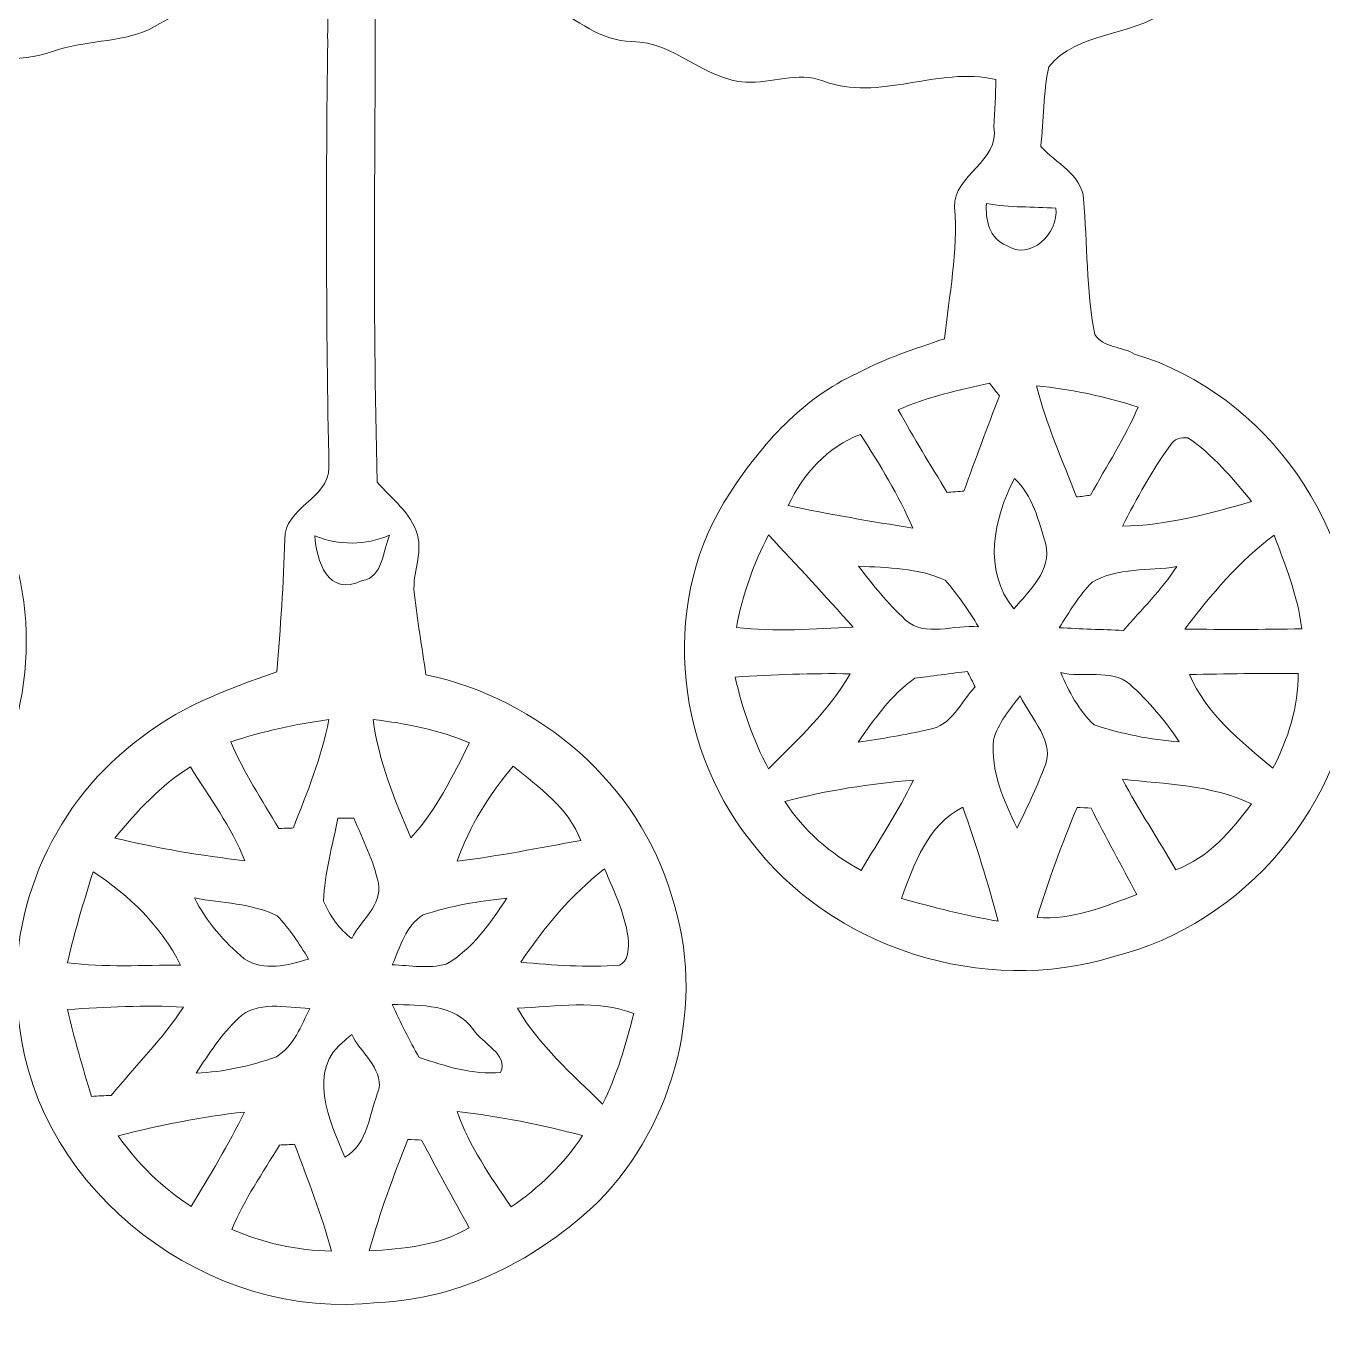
# Model space of a CAD drawing. Header units: centimetres. Extents: x -14.6 to 14.6, y -16.2 to 16.1.
# Drawn here: x 0.31 to 8.85, y -16.24 to -7.59 of the extents above; entities that cross this region are included whole.
import ezdxf

# ---------------------------------------------------------------- set-up
doc = ezdxf.new("R2010")
doc.units = ezdxf.units.CM
doc.header["$MEASUREMENT"] = 0
doc.layers.add('Layer 1', color=7, linetype='Continuous')

msp = doc.modelspace()

# ---------------------------------------------------------------- linework, layer by layer
at = {"layer": 'Layer 1', "color": 8, "lineweight": 9}
for points, knots in [([(-4.32405, -5.41341), (-4.08947, -5.35732), (-3.88345, -5.53406), (-3.6492, -5.49666), (-3.6492, -5.49666), (-3.44494, -5.47021), (-3.23081, -5.48467), (-3.05018, -5.59227), (-3.05018, -5.59227), (-2.81806, -5.72879), (-2.53372, -5.72667), (-2.30475, -5.87131), (-2.30475, -5.87131), (-2.0617, -6.02054), (-1.79782, -6.13166), (-1.54488, -6.26219), (-1.54488, -6.26219), (-1.37661, -6.30488), (-1.19315, -6.28124), (-1.03123, -6.35779), (-1.03123, -6.35779), (-0.7797, -6.45128), (-0.48337, -6.44105), (-0.23959, -6.32675), (-0.23959, -6.32675), (0.0705, -6.18564), (0.42927, -6.20363), (0.7376, -6.05934), (0.7376, -6.05934), (0.95491, -5.91647), (1.18281, -5.7743), (1.44704, -5.74184), (1.44704, -5.74184), (1.64106, -5.70374), (1.791, -5.54394), (1.99031, -5.52453), (1.99031, -5.52453), (2.30357, -5.51324), (2.61826, -5.55593), (2.93117, -5.51501), (2.93117, -5.51501), (3.10615, -5.50301), (3.25573, -5.61872), (3.4173, -5.66776), (3.4173, -5.66776), (3.57993, -5.70657), (3.7535, -5.70198), (3.91366, -5.75525), (3.91366, -5.75525), (4.08299, -5.82792), (4.20611, -5.97679), (4.3698, -6.05864), (4.3698, -6.05864), (4.5984, -6.12179), (4.80971, -6.23079), (5.03266, -6.30982), (5.03266, -6.30982), (5.28738, -6.36062), (5.5382, -6.46292), (5.80243, -6.42376), (5.80243, -6.42376), (6.48682, -6.4795), (7.12358, -6.15001), (7.66545, -5.76301), (7.66545, -5.76301), (7.8817, -5.58697), (8.18439, -5.68646), (8.42463, -5.56898), (8.42463, -5.56898), (8.61231, -5.4822), (8.82609, -5.38695), (9.03282, -5.46527), (9.03282, -5.46527), (9.23496, -5.54323), (9.45333, -5.5651), (9.66888, -5.54923), (9.66888, -5.54923), (9.82163, -5.53441), (9.95286, -5.62578), (10.08656, -5.68505), (10.08656, -5.68505), (10.27988, -5.78665), (10.51237, -5.77465), (10.70604, -5.87731), (10.70604, -5.87731), (11.04259, -6.08051), (11.38796, -6.32675), (11.79366, -6.34897), (11.79366, -6.34897), (12.04201, -6.40083), (12.29143, -6.46821), (12.54825, -6.43682), (12.54825, -6.43682), (12.78038, -6.44987), (12.96276, -6.2703), (13.19489, -6.27948), (13.19489, -6.27948), (13.72758, -6.23432), (14.15656, -6.84357), (13.97206, -7.33852), (13.97206, -7.33852), (13.86693, -7.64755), (13.57483, -7.92025), (13.2284, -7.87685), (13.2284, -7.87685), (12.9035, -7.82782), (12.64138, -8.11604), (12.31436, -8.0282), (12.31436, -8.0282), (11.99474, -7.97246), (11.6723, -7.93647), (11.3481, -7.92554), (11.3481, -7.92554), (11.35656, -8.83041), (11.37703, -9.73635), (11.3421, -10.64087), (11.3421, -10.64087), (11.47016, -10.78445), (11.67442, -10.92027), (11.62538, -11.14746), (11.62538, -11.14746), (11.64337, -11.40075), (11.61268, -11.68297), (11.72098, -11.91369), (11.72098, -11.91369), (12.23357, -12.09184), (12.75886, -12.35925), (13.04955, -12.8415), (13.04955, -12.8415), (13.47253, -13.4264), (13.52086, -14.2459), (13.19313, -14.88584), (13.19313, -14.88584), (12.76062, -15.75297), (11.71569, -16.23698), (10.77201, -16.03907), (10.77201, -16.03907), (9.93416, -15.88703), (9.18697, -15.20334), (9.03987, -14.35244), (9.03987, -14.35244), (8.8723, -13.63983), (9.19192, -12.88171), (9.73554, -12.4164), (9.73554, -12.4164), (10.00895, -12.15605), (10.36949, -12.01988), (10.72756, -11.92075), (10.72756, -11.92075), (10.75226, -11.61771), (10.75331, -11.31291), (10.77272, -11.00987), (10.77272, -11.00987), (10.83833, -10.81338), (11.10539, -10.71354), (11.06905, -10.47542), (11.06905, -10.47542), (11.08069, -9.57301), (11.09868, -8.66849), (11.04965, -7.76714), (11.04965, -7.76714), (10.90607, -7.73398), (10.75437, -7.72093), (10.62667, -7.64261), (10.62667, -7.64261), (10.36138, -7.46622), (10.06857, -7.33852), (9.77964, -7.20764), (9.77964, -7.20764), (9.48543, -7.14131), (9.1972, -6.98644), (8.88747, -7.03865), (8.88747, -7.03865), (8.48319, -7.0323), (8.14911, -7.299), (7.81715, -7.49233), (7.81715, -7.49233), (7.58325, -7.65778), (7.23894, -7.6225), (7.04915, -7.85534), (7.04915, -7.85534), (7.01387, -8.02679), (7.01352, -8.206), (6.99694, -8.38133), (6.99694, -8.38133), (7.09289, -8.49034), (7.26893, -8.56371), (7.27845, -8.72705), (7.27845, -8.72705), (7.30456, -9.02444), (7.29503, -9.32395), (7.35218, -9.61852), (7.35218, -9.61852), (7.40898, -9.70636), (7.53281, -9.70036), (7.61465, -9.74799), (7.61465, -9.74799), (8.4906, -10.01328), (9.10866, -10.90475), (9.06704, -11.81738), (9.06704, -11.81738), (9.01765, -12.70568), (8.3382, -13.50578), (7.47777, -13.7185), (7.47777, -13.7185), (6.62017, -13.98309), (5.61687, -13.66735), (5.07782, -12.94733), (5.07782, -12.94733), (4.57334, -12.31162), (4.49398, -11.34501), (4.94941, -10.66239), (4.94941, -10.66239), (5.15967, -10.34101), (5.42919, -10.03868), (5.78479, -9.8764), (5.78479, -9.8764), (5.96824, -9.77797), (6.1665, -9.71447), (6.36264, -9.64745), (6.36264, -9.64745), (6.39298, -9.35923), (6.45225, -9.07242), (6.42896, -8.78102), (6.42896, -8.78102), (6.42085, -8.56407), (6.72812, -8.48187), (6.6872, -8.25045), (6.6872, -8.25045), (6.69143, -8.14285), (6.70131, -8.04442), (6.7006, -7.9393), (6.7006, -7.9393), (6.3189, -7.85004), (5.93225, -8.08958), (5.56148, -7.94882), (5.56148, -7.94882), (5.39533, -7.88497), (5.22422, -7.96681), (5.05454, -7.95694), (5.05454, -7.95694), (4.77761, -7.94212), (4.58641, -7.68882), (4.30313, -7.68953), (4.30313, -7.68953), (4.09781, -7.68389), (3.93694, -7.55089), (3.77466, -7.444), (3.77466, -7.444), (3.4233, -7.2288), (3.0229, -7.10956), (2.61191, -7.08416), (2.61191, -7.08416), (2.61614, -8.25327), (2.59214, -9.42308), (2.62531, -10.59219), (2.62531, -10.59219), (2.71774, -10.70084), (2.84898, -10.79433), (2.8906, -10.93897), (2.8906, -10.93897), (2.92518, -11.06597), (2.85603, -11.19155), (2.86908, -11.31961), (2.86908, -11.31961), (2.88884, -11.50059), (2.92024, -11.68015), (2.94634, -11.86113), (2.94634, -11.86113), (3.69317, -12.01952), (4.35075, -12.57974), (4.56524, -13.32198), (4.56524, -13.32198), (4.79701, -14.01907), (4.58958, -14.81247), (4.08158, -15.33458), (4.08158, -15.33458), (3.68894, -15.70676), (3.17882, -15.97804), (2.6292, -15.99745), (2.6292, -15.99745), (1.52571, -16.13327), (0.39117, -15.27707), (0.26629, -14.16441), (0.26629, -14.16441), (0.16645, -13.46627), (0.46773, -12.74096), (1.02441, -12.31127), (1.02441, -12.31127), (1.29711, -12.08302), (1.63295, -11.95708), (1.96492, -11.84278), (1.96492, -11.84278), (1.98714, -11.55174), (2.00937, -11.2607), (2.01642, -10.96895), (2.01642, -10.96895), (2.01183, -10.75834), (2.30605, -10.70331), (2.30746, -10.49694), (2.30746, -10.49694), (2.28771, -9.56102), (2.28665, -8.6251), (2.299, -7.68918), (2.299, -7.68918), (2.29688, -7.49127), (2.31417, -7.29265), (2.27218, -7.09827), (2.27218, -7.09827), (1.85626, -7.17765), (1.49008, -7.40837), (1.12389, -7.60874), (1.12389, -7.60874), (0.92316, -7.69941), (0.6928, -7.68001), (0.48642, -7.75374), (0.48642, -7.75374), (0.26488, -7.83699), (0.01335, -7.77349), (-0.20255, -7.87509), (-0.20255, -7.87509), (-0.35037, -7.94247), (-0.50241, -8.01338), (-0.67034, -8.0035), (-0.67034, -8.0035), (-0.83685, -7.9901), (-0.98573, -7.89626), (-1.15258, -7.88497), (-1.15258, -7.88497), (-1.34027, -7.87403), (-1.5276, -7.87333), (-1.71351, -7.84828), (-1.71351, -7.84828), (-1.72056, -7.98939), (-1.76184, -8.13403), (-1.74279, -8.27655), (-1.74279, -8.27655), (-1.68035, -8.43036), (-1.49831, -8.51538), (-1.47468, -8.68648), (-1.47468, -8.68648), (-1.45245, -8.97646), (-1.43517, -9.26715), (-1.41083, -9.55714), (-1.41083, -9.55714), (-0.88341, -9.74869), (-0.33978, -10.01751), (-0.03816, -10.51387), (-0.03816, -10.51387), (0.37777, -11.10265), (0.42786, -11.91193), (0.09625, -12.5501), (0.09625, -12.5501), (-0.28687, -13.29517), (-1.13247, -13.8007), (-1.97632, -13.7245), (-1.97632, -13.7245), (-3.08052, -13.75025), (-4.12968, -12.7593), (-4.093, -11.64064), (-4.093, -11.64064), (-4.12792, -10.65921), (-3.33488, -9.78609), (-2.39613, -9.59241), (-2.39613, -9.59241), (-2.3725, -9.41109), (-2.34004, -9.23187), (-2.32276, -9.05019), (-2.32276, -9.05019), (-2.30935, -8.91508), (-2.36615, -8.77855), (-2.32664, -8.64556), (-2.32664, -8.64556), (-2.27443, -8.50797), (-2.13085, -8.43601), (-2.06311, -8.30865), (-2.06311, -8.30865), (-2.04477, -8.1171), (-2.04618, -7.92519), (-2.043, -7.73398), (-2.043, -7.73398), (-2.51079, -7.61262), (-2.88791, -7.28489), (-3.34123, -7.1272), (-3.34123, -7.1272), (-3.69965, -7.04959), (-4.07888, -6.95364), (-4.44083, -7.06511), (-4.44083, -7.06511), (-4.59994, -7.1332), (-4.75551, -7.2094), (-4.92343, -7.2542), (-4.92343, -7.2542), (-5.14075, -7.31841), (-5.2935, -7.51843), (-5.52033, -7.55689), (-5.52033, -7.55689), (-5.67132, -7.57276), (-5.81808, -7.61686), (-5.93626, -7.71458), (-5.93626, -7.71458), (-6.10771, -7.85569), (-6.33772, -7.86768), (-6.54939, -7.89097), (-6.54939, -7.89097), (-6.56738, -8.60005), (-6.57055, -9.30949), (-6.56032, -10.01892), (-6.56032, -10.01892), (-6.62911, -10.26375), (-6.32996, -10.33642), (-6.2774, -10.53504), (-6.2774, -10.53504), (-6.27845, -10.74035), (-6.30632, -10.94673), (-6.26787, -11.15099), (-6.26787, -11.15099), (-6.22201, -11.22824), (-6.29609, -11.41945), (-6.16733, -11.45332), (-6.16733, -11.45332), (-5.79726, -11.60395), (-5.4145, -11.75071), (-5.12487, -12.03857), (-5.12487, -12.03857), (-4.69342, -12.47743), (-4.45318, -13.10573), (-4.51598, -13.72274), (-4.51598, -13.72274), (-4.59606, -14.40324), (-5.0268, -15.04001), (-5.64522, -15.34375), (-5.64522, -15.34375), (-6.56244, -15.84787), (-7.82221, -15.61539), (-8.46356, -14.77754), (-8.46356, -14.77754), (-8.7987, -14.37396), (-8.95639, -13.83809), (-8.91159, -13.31775), (-8.91159, -13.31775), (-8.86326, -12.72226), (-8.5126, -12.17369), (-8.03246, -11.83008), (-8.03246, -11.83008), (-7.78446, -11.63676), (-7.47719, -11.54892), (-7.18862, -11.43638), (-7.18862, -11.43638), (-7.16992, -11.24447), (-7.14029, -11.05503), (-7.13006, -10.86347), (-7.13006, -10.86347), (-7.12159, -10.71248), (-7.19673, -10.53927), (-7.08349, -10.41474), (-7.08349, -10.41474), (-6.98613, -10.28104), (-6.80056, -10.18155), (-6.8489, -9.98259), (-6.8489, -9.98259), (-6.83231, -9.30949), (-6.84184, -8.63603), (-6.85348, -7.96293), (-6.85348, -7.96293), (-7.07432, -7.95552), (-7.2941, -7.93012), (-7.50965, -7.8832), (-7.50965, -7.8832), (-7.71814, -7.83205), (-7.93228, -7.90049), (-8.14217, -7.88814), (-8.14217, -7.88814), (-8.23955, -7.84899), (-8.33021, -7.79783), (-8.42228, -7.7495), (-8.42228, -7.7495), (-8.60785, -7.64226), (-8.8368, -7.66836), (-9.02871, -7.57664), (-9.02871, -7.57664), (-9.24002, -7.48492), (-9.37725, -7.27396), (-9.61361, -7.22951), (-9.61361, -7.22951), (-9.8916, -7.08945), (-10.20274, -7.06441), (-10.50403, -7.01184), (-10.50403, -7.01184), (-10.64337, -6.9868), (-10.77355, -7.05594), (-10.90302, -7.09475), (-10.90302, -7.09475), (-10.90055, -7.37803), (-10.89631, -7.66166), (-10.88608, -7.94565), (-10.88608, -7.94565), (-10.80636, -8.03843), (-10.67089, -8.1051), (-10.64478, -8.23422), (-10.64478, -8.23422), (-10.61303, -8.54325), (-10.6088, -8.85405), (-10.5774, -9.16379), (-10.5774, -9.16379), (-10.06446, -9.33171), (-9.54976, -9.59065), (-9.24249, -10.05244), (-9.24249, -10.05244), (-8.82375, -10.60312), (-8.7285, -11.38382), (-9.01177, -12.016), (-9.01177, -12.016), (-9.22414, -12.49719), (-9.60868, -12.90359), (-10.09022, -13.1209), (-10.09022, -13.1209), (-10.46487, -13.32163), (-10.90443, -13.34315), (-11.32035, -13.32939), (-11.32035, -13.32939), (-12.26403, -13.23379), (-13.11564, -12.47179), (-13.24828, -11.5207), (-13.24828, -11.5207), (-13.36752, -10.85112), (-13.0592, -10.17097), (-12.58259, -9.71271), (-12.58259, -9.71271), (-12.29578, -9.44742), (-11.9289, -9.30102), (-11.56377, -9.18037), (-11.56377, -9.18037), (-11.54366, -8.85864), (-11.41737, -8.54537), (-11.49815, -8.22117), (-11.49815, -8.22117), (-11.40961, -8.13015), (-11.32106, -8.03949), (-11.22863, -7.9527), (-11.22863, -7.9527), (-11.22369, -7.70752), (-11.22052, -7.46234), (-11.21911, -7.21787), (-11.21911, -7.21787), (-11.59058, -7.29124), (-11.86116, -7.60804), (-12.24886, -7.62709), (-12.24886, -7.62709), (-12.48699, -7.65108), (-12.67643, -7.82253), (-12.91279, -7.85534), (-12.91279, -7.85534), (-13.08071, -7.88391), (-13.25252, -7.84158), (-13.41868, -7.88356), (-13.41868, -7.88356), (-13.62364, -7.91601), (-13.85189, -7.98092), (-14.04168, -7.86592), (-14.04168, -7.86592), (-14.39516, -7.692), (-14.60683, -7.25914), (-14.46678, -6.87673), (-14.46678, -6.87673), (-14.36518, -6.54794), (-14.03321, -6.30452), (-13.68643, -6.32463), (-13.68643, -6.32463), (-13.32731, -6.29041), (-12.9389, -6.31899), (-12.61928, -6.12355), (-12.61928, -6.12355), (-12.31519, -5.99796), (-12.04637, -5.79723), (-11.73205, -5.69598), (-11.73205, -5.69598), (-11.52849, -5.64095), (-11.34328, -5.53723), (-11.14326, -5.47267), (-11.14326, -5.47267), (-10.99333, -5.4254), (-10.83458, -5.45856), (-10.685, -5.48855), (-10.685, -5.48855), (-10.48568, -5.52877), (-10.29271, -5.44198), (-10.0948, -5.4441), (-10.0948, -5.4441), (-9.89055, -5.48291), (-9.7258, -5.65435), (-9.51096, -5.65471), (-9.51096, -5.65471), (-9.35115, -5.64836), (-9.17194, -5.65083), (-9.04387, -5.76266), (-9.04387, -5.76266), (-8.87102, -5.91647), (-8.67135, -6.0283), (-8.44838, -6.09321), (-8.44838, -6.09321), (-8.0561, -6.2883), (-7.61266, -6.38425), (-7.17451, -6.35215), (-7.17451, -6.35215), (-6.94944, -6.35497), (-6.72295, -6.34509), (-6.50741, -6.27454), (-6.50741, -6.27454), (-6.25552, -6.24667), (-6.07808, -6.04594), (-5.8396, -5.98209), (-5.8396, -5.98209), (-5.64733, -5.9394), (-5.48894, -5.81981), (-5.31996, -5.72632), (-5.31996, -5.72632), (-5.14674, -5.58274), (-4.90968, -5.67376), (-4.71882, -5.58098), (-4.71882, -5.58098), (-4.58724, -5.5263), (-4.46588, -5.44057), (-4.32405, -5.41341), (-4.32405, -5.41341), (-4.32405, -5.41341), (-4.32405, -5.41341), (-4.32405, -5.41341)], [0, 0, 0, 0, 0.0063291, 0.0063291, 0.0063291, 0.0063291, 0.0126582, 0.0126582, 0.0126582, 0.0126582, 0.0189873, 0.0189873, 0.0189873, 0.0189873, 0.0253165, 0.0253165, 0.0253165, 0.0253165, 0.0316456, 0.0316456, 0.0316456, 0.0316456, 0.0379747, 0.0379747, 0.0379747, 0.0379747, 0.0443038, 0.0443038, 0.0443038, 0.0443038, 0.0506329, 0.0506329, 0.0506329, 0.0506329, 0.056962, 0.056962, 0.056962, 0.056962, 0.0632911, 0.0632911, 0.0632911, 0.0632911, 0.0696203, 0.0696203, 0.0696203, 0.0696203, 0.0759494, 0.0759494, 0.0759494, 0.0759494, 0.0822785, 0.0822785, 0.0822785, 0.0822785, 0.0886076, 0.0886076, 0.0886076, 0.0886076, 0.0949367, 0.0949367, 0.0949367, 0.0949367, 0.1012658, 0.1012658, 0.1012658, 0.1012658, 0.1075949, 0.1075949, 0.1075949, 0.1075949, 0.1139241, 0.1139241, 0.1139241, 0.1139241, 0.1202532, 0.1202532, 0.1202532, 0.1202532, 0.1265823, 0.1265823, 0.1265823, 0.1265823, 0.1329114, 0.1329114, 0.1329114, 0.1329114, 0.1392405, 0.1392405, 0.1392405, 0.1392405, 0.1455696, 0.1455696, 0.1455696, 0.1455696, 0.1518987, 0.1518987, 0.1518987, 0.1518987, 0.1582278, 0.1582278, 0.1582278, 0.1582278, 0.164557, 0.164557, 0.164557, 0.164557, 0.1708861, 0.1708861, 0.1708861, 0.1708861, 0.1772152, 0.1772152, 0.1772152, 0.1772152, 0.1835443, 0.1835443, 0.1835443, 0.1835443, 0.1898734, 0.1898734, 0.1898734, 0.1898734, 0.1962025, 0.1962025, 0.1962025, 0.1962025, 0.2025316, 0.2025316, 0.2025316, 0.2025316, 0.2088608, 0.2088608, 0.2088608, 0.2088608, 0.2151899, 0.2151899, 0.2151899, 0.2151899, 0.221519, 0.221519, 0.221519, 0.221519, 0.2278481, 0.2278481, 0.2278481, 0.2278481, 0.2341772, 0.2341772, 0.2341772, 0.2341772, 0.2405063, 0.2405063, 0.2405063, 0.2405063, 0.2468354, 0.2468354, 0.2468354, 0.2468354, 0.2531646, 0.2531646, 0.2531646, 0.2531646, 0.2594937, 0.2594937, 0.2594937, 0.2594937, 0.2658228, 0.2658228, 0.2658228, 0.2658228, 0.2721519, 0.2721519, 0.2721519, 0.2721519, 0.278481, 0.278481, 0.278481, 0.278481, 0.2848101, 0.2848101, 0.2848101, 0.2848101, 0.2911392, 0.2911392, 0.2911392, 0.2911392, 0.2974684, 0.2974684, 0.2974684, 0.2974684, 0.3037975, 0.3037975, 0.3037975, 0.3037975, 0.3101266, 0.3101266, 0.3101266, 0.3101266, 0.3164557, 0.3164557, 0.3164557, 0.3164557, 0.3227848, 0.3227848, 0.3227848, 0.3227848, 0.3291139, 0.3291139, 0.3291139, 0.3291139, 0.335443, 0.335443, 0.335443, 0.335443, 0.3417722, 0.3417722, 0.3417722, 0.3417722, 0.3481013, 0.3481013, 0.3481013, 0.3481013, 0.3544304, 0.3544304, 0.3544304, 0.3544304, 0.3607595, 0.3607595, 0.3607595, 0.3607595, 0.3670886, 0.3670886, 0.3670886, 0.3670886, 0.3734177, 0.3734177, 0.3734177, 0.3734177, 0.3797468, 0.3797468, 0.3797468, 0.3797468, 0.3860759, 0.3860759, 0.3860759, 0.3860759, 0.3924051, 0.3924051, 0.3924051, 0.3924051, 0.3987342, 0.3987342, 0.3987342, 0.3987342, 0.4050633, 0.4050633, 0.4050633, 0.4050633, 0.4113924, 0.4113924, 0.4113924, 0.4113924, 0.4177215, 0.4177215, 0.4177215, 0.4177215, 0.4240506, 0.4240506, 0.4240506, 0.4240506, 0.4303797, 0.4303797, 0.4303797, 0.4303797, 0.4367089, 0.4367089, 0.4367089, 0.4367089, 0.443038, 0.443038, 0.443038, 0.443038, 0.4493671, 0.4493671, 0.4493671, 0.4493671, 0.4556962, 0.4556962, 0.4556962, 0.4556962, 0.4620253, 0.4620253, 0.4620253, 0.4620253, 0.4683544, 0.4683544, 0.4683544, 0.4683544, 0.4746835, 0.4746835, 0.4746835, 0.4746835, 0.4810127, 0.4810127, 0.4810127, 0.4810127, 0.4873418, 0.4873418, 0.4873418, 0.4873418, 0.4936709, 0.4936709, 0.4936709, 0.4936709, 0.5, 0.5, 0.5, 0.5, 0.5063291, 0.5063291, 0.5063291, 0.5063291, 0.5126582, 0.5126582, 0.5126582, 0.5126582, 0.5189873, 0.5189873, 0.5189873, 0.5189873, 0.5253165, 0.5253165, 0.5253165, 0.5253165, 0.5316456, 0.5316456, 0.5316456, 0.5316456, 0.5379747, 0.5379747, 0.5379747, 0.5379747, 0.5443038, 0.5443038, 0.5443038, 0.5443038, 0.5506329, 0.5506329, 0.5506329, 0.5506329, 0.556962, 0.556962, 0.556962, 0.556962, 0.5632911, 0.5632911, 0.5632911, 0.5632911, 0.5696203, 0.5696203, 0.5696203, 0.5696203, 0.5759494, 0.5759494, 0.5759494, 0.5759494, 0.5822785, 0.5822785, 0.5822785, 0.5822785, 0.5886076, 0.5886076, 0.5886076, 0.5886076, 0.5949367, 0.5949367, 0.5949367, 0.5949367, 0.6012658, 0.6012658, 0.6012658, 0.6012658, 0.6075949, 0.6075949, 0.6075949, 0.6075949, 0.6139241, 0.6139241, 0.6139241, 0.6139241, 0.6202532, 0.6202532, 0.6202532, 0.6202532, 0.6265823, 0.6265823, 0.6265823, 0.6265823, 0.6329114, 0.6329114, 0.6329114, 0.6329114, 0.6392405, 0.6392405, 0.6392405, 0.6392405, 0.6455696, 0.6455696, 0.6455696, 0.6455696, 0.6518987, 0.6518987, 0.6518987, 0.6518987, 0.6582278, 0.6582278, 0.6582278, 0.6582278, 0.664557, 0.664557, 0.664557, 0.664557, 0.6708861, 0.6708861, 0.6708861, 0.6708861, 0.6772152, 0.6772152, 0.6772152, 0.6772152, 0.6835443, 0.6835443, 0.6835443, 0.6835443, 0.6898734, 0.6898734, 0.6898734, 0.6898734, 0.6962025, 0.6962025, 0.6962025, 0.6962025, 0.7025316, 0.7025316, 0.7025316, 0.7025316, 0.7088608, 0.7088608, 0.7088608, 0.7088608, 0.7151899, 0.7151899, 0.7151899, 0.7151899, 0.721519, 0.721519, 0.721519, 0.721519, 0.7278481, 0.7278481, 0.7278481, 0.7278481, 0.7341772, 0.7341772, 0.7341772, 0.7341772, 0.7405063, 0.7405063, 0.7405063, 0.7405063, 0.7468354, 0.7468354, 0.7468354, 0.7468354, 0.7531646, 0.7531646, 0.7531646, 0.7531646, 0.7594937, 0.7594937, 0.7594937, 0.7594937, 0.7658228, 0.7658228, 0.7658228, 0.7658228, 0.7721519, 0.7721519, 0.7721519, 0.7721519, 0.778481, 0.778481, 0.778481, 0.778481, 0.7848101, 0.7848101, 0.7848101, 0.7848101, 0.7911392, 0.7911392, 0.7911392, 0.7911392, 0.7974684, 0.7974684, 0.7974684, 0.7974684, 0.8037975, 0.8037975, 0.8037975, 0.8037975, 0.8101266, 0.8101266, 0.8101266, 0.8101266, 0.8164557, 0.8164557, 0.8164557, 0.8164557, 0.8227848, 0.8227848, 0.8227848, 0.8227848, 0.8291139, 0.8291139, 0.8291139, 0.8291139, 0.835443, 0.835443, 0.835443, 0.835443, 0.8417722, 0.8417722, 0.8417722, 0.8417722, 0.8481013, 0.8481013, 0.8481013, 0.8481013, 0.8544304, 0.8544304, 0.8544304, 0.8544304, 0.8607595, 0.8607595, 0.8607595, 0.8607595, 0.8670886, 0.8670886, 0.8670886, 0.8670886, 0.8734177, 0.8734177, 0.8734177, 0.8734177, 0.8797468, 0.8797468, 0.8797468, 0.8797468, 0.8860759, 0.8860759, 0.8860759, 0.8860759, 0.8924051, 0.8924051, 0.8924051, 0.8924051, 0.8987342, 0.8987342, 0.8987342, 0.8987342, 0.9050633, 0.9050633, 0.9050633, 0.9050633, 0.9113924, 0.9113924, 0.9113924, 0.9113924, 0.9177215, 0.9177215, 0.9177215, 0.9177215, 0.9240506, 0.9240506, 0.9240506, 0.9240506, 0.9303797, 0.9303797, 0.9303797, 0.9303797, 0.9367089, 0.9367089, 0.9367089, 0.9367089, 0.943038, 0.943038, 0.943038, 0.943038, 0.9493671, 0.9493671, 0.9493671, 0.9493671, 0.9556962, 0.9556962, 0.9556962, 0.9556962, 0.9620253, 0.9620253, 0.9620253, 0.9620253, 0.9683544, 0.9683544, 0.9683544, 0.9683544, 0.9746835, 0.9746835, 0.9746835, 0.9746835, 0.9810127, 0.9810127, 0.9810127, 0.9810127, 0.9873418, 0.9873418, 0.9873418, 0.9873418, 1, 1, 1, 1]), ([(6.63887, -8.75527), (6.63005, -8.86463), (6.65792, -8.98846), (6.77186, -9.03291), (6.77186, -9.03291), (6.92462, -9.13945), (7.11865, -8.95001), (7.09571, -8.78773), (7.09571, -8.78773), (6.94367, -8.77503), (6.78986, -8.78632), (6.63887, -8.75527), (6.63887, -8.75527), (6.63887, -8.75527), (6.63887, -8.75527), (6.63887, -8.75527)], [0, 0, 0, 0, 0.2, 0.2, 0.2, 0.2, 0.4, 0.4, 0.4, 0.4, 0.6, 0.6, 0.6, 0.6, 1, 1, 1, 1]), ([(6.05784, -10.11523), (6.15838, -10.30044), (6.26951, -10.4793), (6.37922, -10.65957), (6.37922, -10.65957), (6.40709, -10.65745), (6.46283, -10.65357), (6.49035, -10.65145), (6.49035, -10.65145), (6.5662, -10.44155), (6.64381, -10.232), (6.72389, -10.02351), (6.72389, -10.02351), (6.70166, -9.99564), (6.67979, -9.96777), (6.65862, -9.9399), (6.65862, -9.9399), (6.45507, -9.98752), (6.2494, -10.02986), (6.05784, -10.11523), (6.05784, -10.11523), (6.05784, -10.11523), (6.05784, -10.11523), (6.05784, -10.11523)], [0, 0, 0, 0, 0.1428571, 0.1428571, 0.1428571, 0.1428571, 0.2857143, 0.2857143, 0.2857143, 0.2857143, 0.4285714, 0.4285714, 0.4285714, 0.4285714, 0.5714286, 0.5714286, 0.5714286, 0.5714286, 0.7142857, 0.7142857, 0.7142857, 0.7142857, 1, 1, 1, 1]), ([(6.96871, -9.95789), (7.03327, -10.21013), (7.13911, -10.44825), (7.23259, -10.69026), (7.23259, -10.69026), (7.25588, -10.68744), (7.30209, -10.68144), (7.32502, -10.67826), (7.32502, -10.67826), (7.43015, -10.48459), (7.55186, -10.30009), (7.63829, -10.09724), (7.63829, -10.09724), (7.42098, -10.02739), (7.1959, -9.97906), (6.96871, -9.95789), (6.96871, -9.95789), (6.96871, -9.95789), (6.96871, -9.95789), (6.96871, -9.95789)], [0, 0, 0, 0, 0.1666667, 0.1666667, 0.1666667, 0.1666667, 0.3333333, 0.3333333, 0.3333333, 0.3333333, 0.5, 0.5, 0.5, 0.5, 0.6666667, 0.6666667, 0.6666667, 0.6666667, 1, 1, 1, 1]), ([(5.33288, -10.74635), (5.60452, -10.80597), (5.87934, -10.85042), (6.1538, -10.89593), (6.1538, -10.89593), (6.05925, -10.67862), (5.93825, -10.47506), (5.80808, -10.27821), (5.80808, -10.27821), (5.58971, -10.35971), (5.43166, -10.53997), (5.33288, -10.74635), (5.33288, -10.74635), (5.33288, -10.74635), (5.33288, -10.74635), (5.33288, -10.74635)], [0, 0, 0, 0, 0.2, 0.2, 0.2, 0.2, 0.4, 0.4, 0.4, 0.4, 0.6, 0.6, 0.6, 0.6, 1, 1, 1, 1]), ([(7.8496, -10.35018), (7.72719, -10.51634), (7.63053, -10.70014), (7.53386, -10.88182), (7.53386, -10.88182), (7.82455, -10.87864), (8.10819, -10.80068), (8.38582, -10.71989), (8.38582, -10.71989), (8.26059, -10.56608), (8.12935, -10.41297), (7.96602, -10.29938), (7.96602, -10.29938), (7.92086, -10.29797), (7.87253, -10.30679), (7.8496, -10.35018), (7.8496, -10.35018), (7.8496, -10.35018), (7.8496, -10.35018), (7.8496, -10.35018)], [0, 0, 0, 0, 0.1666667, 0.1666667, 0.1666667, 0.1666667, 0.3333333, 0.3333333, 0.3333333, 0.3333333, 0.5, 0.5, 0.5, 0.5, 0.6666667, 0.6666667, 0.6666667, 0.6666667, 1, 1, 1, 1]), ([(6.82302, -10.56784), (6.68649, -10.8349), (6.61135, -11.17039), (6.81949, -11.42686), (6.81949, -11.42686), (6.91968, -11.30832), (7.07137, -11.17286), (7.02939, -11.00105), (7.02939, -11.00105), (6.98494, -10.84795), (6.94226, -10.68109), (6.82302, -10.56784), (6.82302, -10.56784), (6.82302, -10.56784), (6.82302, -10.56784), (6.82302, -10.56784)], [0, 0, 0, 0, 0.2, 0.2, 0.2, 0.2, 0.4, 0.4, 0.4, 0.4, 0.6, 0.6, 0.6, 0.6, 1, 1, 1, 1]), ([(2.21468, -10.94673), (2.22421, -11.10759), (2.2997, -11.35313), (2.52548, -11.24059), (2.52548, -11.24059), (2.66553, -11.22189), (2.66306, -11.03633), (2.70645, -10.94249), (2.70645, -10.94249), (2.54594, -11.00917), (2.3759, -11.01093), (2.21468, -10.94673), (2.21468, -10.94673), (2.21468, -10.94673), (2.21468, -10.94673), (2.21468, -10.94673)], [0, 0, 0, 0, 0.2, 0.2, 0.2, 0.2, 0.4, 0.4, 0.4, 0.4, 0.6, 0.6, 0.6, 0.6, 1, 1, 1, 1]), ([(4.99104, -11.55068), (5.24645, -11.57961), (5.50363, -11.56021), (5.7601, -11.54751), (5.7601, -11.54751), (5.57701, -11.34254), (5.39145, -11.14005), (5.20306, -10.94038), (5.20306, -10.94038), (5.10252, -11.13158), (5.03161, -11.33831), (4.99104, -11.55068), (4.99104, -11.55068), (4.99104, -11.55068), (4.99104, -11.55068), (4.99104, -11.55068)], [0, 0, 0, 0, 0.2, 0.2, 0.2, 0.2, 0.4, 0.4, 0.4, 0.4, 0.6, 0.6, 0.6, 0.6, 1, 1, 1, 1]), ([(7.94556, -11.56056), (8.20203, -11.56444), (8.45884, -11.56409), (8.71567, -11.55844), (8.71567, -11.55844), (8.68992, -11.34396), (8.60772, -11.14146), (8.53399, -10.94073), (8.53399, -10.94073), (8.30468, -11.11253), (8.11842, -11.33372), (7.94556, -11.56056), (7.94556, -11.56056), (7.94556, -11.56056), (7.94556, -11.56056), (7.94556, -11.56056)], [0, 0, 0, 0, 0.2, 0.2, 0.2, 0.2, 0.4, 0.4, 0.4, 0.4, 0.6, 0.6, 0.6, 0.6, 1, 1, 1, 1]), ([(5.79643, -11.14499), (5.88921, -11.27058), (5.98905, -11.39158), (6.1037, -11.49882), (6.1037, -11.49882), (6.23353, -11.61771), (6.42791, -11.52916), (6.5863, -11.54504), (6.5863, -11.54504), (6.52069, -11.43779), (6.44907, -11.33267), (6.36652, -11.23883), (6.36652, -11.23883), (6.19084, -11.15451), (5.98552, -11.15875), (5.79643, -11.14499), (5.79643, -11.14499), (5.79643, -11.14499), (5.79643, -11.14499), (5.79643, -11.14499)], [0, 0, 0, 0, 0.1666667, 0.1666667, 0.1666667, 0.1666667, 0.3333333, 0.3333333, 0.3333333, 0.3333333, 0.5, 0.5, 0.5, 0.5, 0.6666667, 0.6666667, 0.6666667, 0.6666667, 1, 1, 1, 1]), ([(7.33596, -11.25153), (7.24635, -11.33725), (7.18673, -11.44979), (7.11688, -11.55209), (7.11688, -11.55209), (7.25764, -11.55844), (7.39875, -11.56444), (7.54057, -11.56938), (7.54057, -11.56938), (7.66157, -11.43285), (7.79245, -11.30339), (7.89193, -11.14922), (7.89193, -11.14922), (7.70955, -11.17956), (7.50035, -11.15169), (7.33596, -11.25153), (7.33596, -11.25153), (7.33596, -11.25153), (7.33596, -11.25153), (7.33596, -11.25153)], [0, 0, 0, 0, 0.1666667, 0.1666667, 0.1666667, 0.1666667, 0.3333333, 0.3333333, 0.3333333, 0.3333333, 0.5, 0.5, 0.5, 0.5, 0.6666667, 0.6666667, 0.6666667, 0.6666667, 1, 1, 1, 1]), ([(6.16615, -11.88476), (6.01269, -11.99448), (5.89945, -12.15111), (5.79432, -12.30598), (5.79432, -12.30598), (5.94954, -12.28234), (6.10476, -12.258), (6.25822, -12.22237), (6.25822, -12.22237), (6.4085, -12.2005), (6.46918, -12.04104), (6.56408, -11.94121), (6.56408, -11.94121), (6.55138, -11.91581), (6.52633, -11.86501), (6.51363, -11.83996), (6.51363, -11.83996), (6.42685, -11.8509), (6.25293, -11.87347), (6.16615, -11.88476), (6.16615, -11.88476), (6.16615, -11.88476), (6.16615, -11.88476), (6.16615, -11.88476)], [0, 0, 0, 0, 0.1428571, 0.1428571, 0.1428571, 0.1428571, 0.2857143, 0.2857143, 0.2857143, 0.2857143, 0.4285714, 0.4285714, 0.4285714, 0.4285714, 0.5714286, 0.5714286, 0.5714286, 0.5714286, 0.7142857, 0.7142857, 0.7142857, 0.7142857, 1, 1, 1, 1]), ([(7.12782, -11.84631), (7.18144, -11.97225), (7.24565, -12.09572), (7.34795, -12.19168), (7.34795, -12.19168), (7.52787, -12.25095), (7.71837, -12.29081), (7.90887, -12.30316), (7.90887, -12.30316), (7.81679, -12.16381), (7.70602, -12.03575), (7.58325, -11.92357), (7.58325, -11.92357), (7.45872, -11.81774), (7.26963, -11.88653), (7.12782, -11.84631), (7.12782, -11.84631), (7.12782, -11.84631), (7.12782, -11.84631), (7.12782, -11.84631)], [0, 0, 0, 0, 0.1666667, 0.1666667, 0.1666667, 0.1666667, 0.3333333, 0.3333333, 0.3333333, 0.3333333, 0.5, 0.5, 0.5, 0.5, 0.6666667, 0.6666667, 0.6666667, 0.6666667, 1, 1, 1, 1]), ([(4.98433, -11.87665), (5.02985, -12.08655), (5.10111, -12.29187), (5.20306, -12.48166), (5.20306, -12.48166), (5.39674, -12.28658), (5.60241, -12.09572), (5.74105, -11.85548), (5.74105, -11.85548), (5.48846, -11.85054), (5.23587, -11.86219), (4.98433, -11.87665), (4.98433, -11.87665), (4.98433, -11.87665), (4.98433, -11.87665), (4.98433, -11.87665)], [0, 0, 0, 0, 0.2, 0.2, 0.2, 0.2, 0.4, 0.4, 0.4, 0.4, 0.6, 0.6, 0.6, 0.6, 1, 1, 1, 1]), ([(7.97625, -11.86042), (8.08667, -12.11971), (8.31491, -12.30175), (8.52622, -12.47814), (8.52622, -12.47814), (8.62501, -12.28411), (8.69556, -12.07244), (8.69239, -11.85231), (8.69239, -11.85231), (8.45356, -11.85231), (8.21437, -11.85513), (7.97625, -11.86042), (7.97625, -11.86042), (7.97625, -11.86042), (7.97625, -11.86042), (7.97625, -11.86042)], [0, 0, 0, 0, 0.2, 0.2, 0.2, 0.2, 0.4, 0.4, 0.4, 0.4, 0.6, 0.6, 0.6, 0.6, 1, 1, 1, 1]), ([(6.68508, -12.2894), (6.66533, -12.49613), (6.75246, -12.69086), (6.84066, -12.87219), (6.84066, -12.87219), (6.90345, -12.74342), (6.96413, -12.6136), (7.0174, -12.48096), (7.0174, -12.48096), (7.10101, -12.3081), (6.92956, -12.15041), (6.86112, -12.00047), (6.86112, -12.00047), (6.79197, -12.08902), (6.71718, -12.17969), (6.68508, -12.2894), (6.68508, -12.2894), (6.68508, -12.2894), (6.68508, -12.2894), (6.68508, -12.2894)], [0, 0, 0, 0, 0.1666667, 0.1666667, 0.1666667, 0.1666667, 0.3333333, 0.3333333, 0.3333333, 0.3333333, 0.5, 0.5, 0.5, 0.5, 0.6666667, 0.6666667, 0.6666667, 0.6666667, 1, 1, 1, 1]), ([(1.66117, -12.30351), (1.74513, -12.50459), (1.86543, -12.68769), (1.97726, -12.8743), (1.97726, -12.8743), (2.00125, -12.8736), (2.04888, -12.87219), (2.07286, -12.87113), (2.07286, -12.87113), (2.16176, -12.63724), (2.2609, -12.40511), (2.30746, -12.15746), (2.30746, -12.15746), (2.08768, -12.18604), (1.87143, -12.23507), (1.66117, -12.30351), (1.66117, -12.30351), (1.66117, -12.30351), (1.66117, -12.30351), (1.66117, -12.30351)], [0, 0, 0, 0, 0.1666667, 0.1666667, 0.1666667, 0.1666667, 0.3333333, 0.3333333, 0.3333333, 0.3333333, 0.5, 0.5, 0.5, 0.5, 0.6666667, 0.6666667, 0.6666667, 0.6666667, 1, 1, 1, 1]), ([(2.5978, -12.15675), (2.63555, -12.4291), (2.73644, -12.68592), (2.84757, -12.93534), (2.84757, -12.93534), (3.01408, -12.75365), (3.12414, -12.53035), (3.23209, -12.31127), (3.23209, -12.31127), (3.03172, -12.22237), (2.81405, -12.18286), (2.5978, -12.15675), (2.5978, -12.15675), (2.5978, -12.15675), (2.5978, -12.15675), (2.5978, -12.15675)], [0, 0, 0, 0, 0.2, 0.2, 0.2, 0.2, 0.4, 0.4, 0.4, 0.4, 0.6, 0.6, 0.6, 0.6, 1, 1, 1, 1]), ([(0.8967, -12.9378), (1.17893, -13.00483), (1.46538, -13.05422), (1.75395, -13.08703), (1.75395, -13.08703), (1.66364, -12.86478), (1.52042, -12.67005), (1.39412, -12.46826), (1.39412, -12.46826), (1.19833, -12.58926), (1.0424, -12.76212), (0.8967, -12.9378), (0.8967, -12.9378), (0.8967, -12.9378), (0.8967, -12.9378), (0.8967, -12.9378)], [0, 0, 0, 0, 0.2, 0.2, 0.2, 0.2, 0.4, 0.4, 0.4, 0.4, 0.6, 0.6, 0.6, 0.6, 1, 1, 1, 1]), ([(3.15236, -13.0895), (3.42542, -13.05775), (3.69458, -13.0006), (3.96587, -12.95474), (3.96587, -12.95474), (3.88791, -12.73884), (3.6907, -12.60478), (3.52137, -12.46402), (3.52137, -12.46402), (3.36403, -12.64888), (3.23174, -12.85949), (3.15236, -13.0895), (3.15236, -13.0895), (3.15236, -13.0895), (3.15236, -13.0895), (3.15236, -13.0895)], [0, 0, 0, 0, 0.2, 0.2, 0.2, 0.2, 0.4, 0.4, 0.4, 0.4, 0.6, 0.6, 0.6, 0.6, 1, 1, 1, 1]), ([(5.3096, -12.69686), (5.43484, -12.88842), (5.61193, -13.04223), (5.81301, -13.15088), (5.81301, -13.15088), (5.93049, -12.95368), (6.05749, -12.76177), (6.15838, -12.55539), (6.15838, -12.55539), (5.87193, -12.58009), (5.58724, -12.62313), (5.3096, -12.69686), (5.3096, -12.69686), (5.3096, -12.69686), (5.3096, -12.69686), (5.3096, -12.69686)], [0, 0, 0, 0, 0.2, 0.2, 0.2, 0.2, 0.4, 0.4, 0.4, 0.4, 0.6, 0.6, 0.6, 0.6, 1, 1, 1, 1]), ([(7.53422, -12.5501), (7.64217, -12.75401), (7.77199, -12.94521), (7.88523, -13.147), (7.88523, -13.147), (8.10078, -13.06798), (8.25283, -12.89124), (8.38475, -12.71132), (8.38475, -12.71132), (8.12018, -12.5875), (7.81891, -12.58221), (7.53422, -12.5501), (7.53422, -12.5501), (7.53422, -12.5501), (7.53422, -12.5501), (7.53422, -12.5501)], [0, 0, 0, 0, 0.2, 0.2, 0.2, 0.2, 0.4, 0.4, 0.4, 0.4, 0.6, 0.6, 0.6, 0.6, 1, 1, 1, 1]), ([(6.07866, -13.33574), (6.28821, -13.39359), (6.49987, -13.44969), (6.71542, -13.48461), (6.71542, -13.48461), (6.64804, -13.23096), (6.57113, -12.98084), (6.48223, -12.73496), (6.48223, -12.73496), (6.25363, -12.84961), (6.16015, -13.1089), (6.07866, -13.33574), (6.07866, -13.33574), (6.07866, -13.33574), (6.07866, -13.33574), (6.07866, -13.33574)], [0, 0, 0, 0, 0.2, 0.2, 0.2, 0.2, 0.4, 0.4, 0.4, 0.4, 0.6, 0.6, 0.6, 0.6, 1, 1, 1, 1]), ([(7.23541, -12.73531), (7.13911, -12.97344), (7.04597, -13.21368), (6.9726, -13.46062), (6.9726, -13.46062), (7.2019, -13.48038), (7.41815, -13.3876), (7.62911, -13.30999), (7.62911, -13.30999), (7.52857, -13.11984), (7.4245, -12.93181), (7.32749, -12.7406), (7.32749, -12.7406), (7.30456, -12.73919), (7.25835, -12.73672), (7.23541, -12.73531), (7.23541, -12.73531), (7.23541, -12.73531), (7.23541, -12.73531), (7.23541, -12.73531)], [0, 0, 0, 0, 0.1666667, 0.1666667, 0.1666667, 0.1666667, 0.3333333, 0.3333333, 0.3333333, 0.3333333, 0.5, 0.5, 0.5, 0.5, 0.6666667, 0.6666667, 0.6666667, 0.6666667, 1, 1, 1, 1]), ([(2.36602, -12.80551), (2.33109, -12.98719), (2.27889, -13.16746), (2.27183, -13.35408), (2.27183, -13.35408), (2.31311, -13.44827), (2.37343, -13.53753), (2.4581, -13.59962), (2.4581, -13.59962), (2.51313, -13.48179), (2.66095, -13.37984), (2.63343, -13.23555), (2.63343, -13.23555), (2.60027, -13.08527), (2.53112, -12.94627), (2.4708, -12.80551), (2.4708, -12.80551), (2.44469, -12.80551), (2.39248, -12.80551), (2.36602, -12.80551), (2.36602, -12.80551), (2.36602, -12.80551), (2.36602, -12.80551), (2.36602, -12.80551)], [0, 0, 0, 0, 0.1428571, 0.1428571, 0.1428571, 0.1428571, 0.2857143, 0.2857143, 0.2857143, 0.2857143, 0.4285714, 0.4285714, 0.4285714, 0.4285714, 0.5714286, 0.5714286, 0.5714286, 0.5714286, 0.7142857, 0.7142857, 0.7142857, 0.7142857, 1, 1, 1, 1]), ([(3.57146, -13.75519), (3.78701, -13.77565), (4.00397, -13.79082), (4.22058, -13.77565), (4.22058, -13.77565), (4.27914, -13.75025), (4.27949, -13.67864), (4.28125, -13.62466), (4.28125, -13.62466), (4.26537, -13.45321), (4.18987, -13.29552), (4.1218, -13.1403), (4.1218, -13.1403), (3.90449, -13.31104), (3.72457, -13.52624), (3.57146, -13.75519), (3.57146, -13.75519), (3.57146, -13.75519), (3.57146, -13.75519), (3.57146, -13.75519)], [0, 0, 0, 0, 0.1666667, 0.1666667, 0.1666667, 0.1666667, 0.3333333, 0.3333333, 0.3333333, 0.3333333, 0.5, 0.5, 0.5, 0.5, 0.6666667, 0.6666667, 0.6666667, 0.6666667, 1, 1, 1, 1]), ([(0.75312, -13.16041), (0.69103, -13.35796), (0.63071, -13.55693), (0.5845, -13.75942), (0.5845, -13.75942), (0.83179, -13.79223), (1.08156, -13.77389), (1.33027, -13.77424), (1.33027, -13.77424), (1.20221, -13.51954), (0.99019, -13.31351), (0.75312, -13.16041), (0.75312, -13.16041), (0.75312, -13.16041), (0.75312, -13.16041), (0.75312, -13.16041)], [0, 0, 0, 0, 0.2, 0.2, 0.2, 0.2, 0.4, 0.4, 0.4, 0.4, 0.6, 0.6, 0.6, 0.6, 1, 1, 1, 1]), ([(1.42128, -13.33256), (1.49925, -13.48884), (1.61602, -13.62114), (1.74902, -13.73367), (1.74902, -13.73367), (1.87848, -13.81481), (2.03723, -13.78059), (2.17235, -13.73473), (2.17235, -13.73473), (2.11202, -13.63384), (2.04782, -13.53435), (1.96597, -13.45004), (1.96597, -13.45004), (1.79735, -13.36572), (1.60261, -13.36643), (1.42128, -13.33256), (1.42128, -13.33256), (1.42128, -13.33256), (1.42128, -13.33256), (1.42128, -13.33256)], [0, 0, 0, 0, 0.1666667, 0.1666667, 0.1666667, 0.1666667, 0.3333333, 0.3333333, 0.3333333, 0.3333333, 0.5, 0.5, 0.5, 0.5, 0.6666667, 0.6666667, 0.6666667, 0.6666667, 1, 1, 1, 1]), ([(2.9287, -13.44404), (2.81299, -13.51319), (2.7756, -13.65677), (2.72409, -13.77283), (2.72409, -13.77283), (2.84157, -13.77742), (2.96504, -13.79999), (3.08005, -13.76895), (3.08005, -13.76895), (3.25467, -13.66947), (3.36968, -13.4966), (3.47939, -13.33362), (3.47939, -13.33362), (3.29312, -13.35338), (3.10615, -13.38407), (2.9287, -13.44404), (2.9287, -13.44404), (2.9287, -13.44404), (2.9287, -13.44404), (2.9287, -13.44404)], [0, 0, 0, 0, 0.1666667, 0.1666667, 0.1666667, 0.1666667, 0.3333333, 0.3333333, 0.3333333, 0.3333333, 0.5, 0.5, 0.5, 0.5, 0.6666667, 0.6666667, 0.6666667, 0.6666667, 1, 1, 1, 1]), ([(1.70915, -14.12561), (1.59979, -14.23144), (1.51512, -14.3595), (1.43293, -14.48685), (1.43293, -14.48685), (1.61355, -14.47839), (1.79205, -14.44064), (1.96174, -14.3782), (1.96174, -14.3782), (2.07533, -14.30764), (2.12508, -14.175), (2.18046, -14.06034), (2.18046, -14.06034), (2.02348, -14.05541), (1.83403, -14.00566), (1.70915, -14.12561), (1.70915, -14.12561), (1.70915, -14.12561), (1.70915, -14.12561), (1.70915, -14.12561)], [0, 0, 0, 0, 0.1666667, 0.1666667, 0.1666667, 0.1666667, 0.3333333, 0.3333333, 0.3333333, 0.3333333, 0.5, 0.5, 0.5, 0.5, 0.6666667, 0.6666667, 0.6666667, 0.6666667, 1, 1, 1, 1]), ([(3.54889, -14.05752), (3.68859, -14.30517), (3.91048, -14.49214), (4.10945, -14.69111), (4.10945, -14.69111), (4.2047, -14.50202), (4.26291, -14.29812), (4.31583, -14.09456), (4.31583, -14.09456), (4.07241, -13.99755), (3.80218, -14.05117), (3.54889, -14.05752), (3.54889, -14.05752), (3.54889, -14.05752), (3.54889, -14.05752), (3.54889, -14.05752)], [0, 0, 0, 0, 0.2, 0.2, 0.2, 0.2, 0.4, 0.4, 0.4, 0.4, 0.6, 0.6, 0.6, 0.6, 1, 1, 1, 1]), ([(0.5845, -14.0681), (0.62789, -14.26107), (0.68645, -14.44946), (0.74219, -14.6396), (0.74219, -14.6396), (0.78593, -14.63749), (0.82968, -14.63537), (0.87342, -14.63361), (0.87342, -14.63361), (1.03146, -14.43887), (1.21209, -14.26143), (1.34967, -14.05117), (1.34967, -14.05117), (1.09461, -14.03812), (0.83885, -14.04976), (0.5845, -14.0681), (0.5845, -14.0681), (0.5845, -14.0681), (0.5845, -14.0681), (0.5845, -14.0681)], [0, 0, 0, 0, 0.1666667, 0.1666667, 0.1666667, 0.1666667, 0.3333333, 0.3333333, 0.3333333, 0.3333333, 0.5, 0.5, 0.5, 0.5, 0.6666667, 0.6666667, 0.6666667, 0.6666667, 1, 1, 1, 1]), ([(2.7248, -14.03389), (2.77736, -14.15383), (2.83592, -14.27025), (2.90225, -14.38455), (2.90225, -14.38455), (3.07264, -14.43817), (3.25573, -14.50202), (3.43776, -14.48191), (3.43776, -14.48191), (3.4928, -14.36585), (3.31358, -14.28647), (3.25926, -14.20181), (3.25926, -14.20181), (3.13332, -14.02612), (2.91706, -14.042), (2.7248, -14.03389), (2.7248, -14.03389), (2.7248, -14.03389), (2.7248, -14.03389), (2.7248, -14.03389)], [0, 0, 0, 0, 0.1666667, 0.1666667, 0.1666667, 0.1666667, 0.3333333, 0.3333333, 0.3333333, 0.3333333, 0.5, 0.5, 0.5, 0.5, 0.6666667, 0.6666667, 0.6666667, 0.6666667, 1, 1, 1, 1]), ([(2.414, -14.26954), (2.15471, -14.4671), (2.31064, -14.80118), (2.41223, -15.03965), (2.41223, -15.03965), (2.56922, -14.95358), (2.57416, -14.74262), (2.6366, -14.59515), (2.6366, -14.59515), (2.6613, -14.45193), (2.51031, -14.34715), (2.45704, -14.23144), (2.45704, -14.23144), (2.44646, -14.24097), (2.42494, -14.26002), (2.414, -14.26954), (2.414, -14.26954), (2.414, -14.26954), (2.414, -14.26954), (2.414, -14.26954)], [0, 0, 0, 0, 0.1666667, 0.1666667, 0.1666667, 0.1666667, 0.3333333, 0.3333333, 0.3333333, 0.3333333, 0.5, 0.5, 0.5, 0.5, 0.6666667, 0.6666667, 0.6666667, 0.6666667, 1, 1, 1, 1]), ([(0.91928, -14.8996), (1.04663, -15.08481), (1.21103, -15.24215), (1.39906, -15.36562), (1.39906, -15.36562), (1.52147, -15.16101), (1.64777, -14.95816), (1.75007, -14.74297), (1.75007, -14.74297), (1.46961, -14.77437), (1.19233, -14.82975), (0.91928, -14.8996), (0.91928, -14.8996), (0.91928, -14.8996), (0.91928, -14.8996), (0.91928, -14.8996)], [0, 0, 0, 0, 0.2, 0.2, 0.2, 0.2, 0.4, 0.4, 0.4, 0.4, 0.6, 0.6, 0.6, 0.6, 1, 1, 1, 1]), ([(3.15272, -14.74015), (3.23174, -14.96945), (3.37285, -15.16912), (3.50691, -15.3688), (3.50691, -15.3688), (3.69176, -15.2425), (3.85475, -15.08516), (3.97857, -14.89819), (3.97857, -14.89819), (3.70658, -14.82834), (3.43176, -14.76978), (3.15272, -14.74015), (3.15272, -14.74015), (3.15272, -14.74015), (3.15272, -14.74015), (3.15272, -14.74015)], [0, 0, 0, 0, 0.2, 0.2, 0.2, 0.2, 0.4, 0.4, 0.4, 0.4, 0.6, 0.6, 0.6, 0.6, 1, 1, 1, 1]), ([(1.9815, -14.96063), (1.87143, -15.14302), (1.74902, -15.31905), (1.66752, -15.51661), (1.66752, -15.51661), (1.8746, -15.60516), (2.09685, -15.65666), (2.32298, -15.65878), (2.32298, -15.65878), (2.2609, -15.41854), (2.166, -15.18782), (2.08133, -14.95534), (2.08133, -14.95534), (2.05628, -14.95675), (2.00619, -14.95957), (1.9815, -14.96063), (1.9815, -14.96063), (1.9815, -14.96063), (1.9815, -14.96063), (1.9815, -14.96063)], [0, 0, 0, 0, 0.1666667, 0.1666667, 0.1666667, 0.1666667, 0.3333333, 0.3333333, 0.3333333, 0.3333333, 0.5, 0.5, 0.5, 0.5, 0.6666667, 0.6666667, 0.6666667, 0.6666667, 1, 1, 1, 1]), ([(2.82781, -14.9243), (2.73185, -15.16419), (2.64154, -15.4076), (2.57309, -15.65772), (2.57309, -15.65772), (2.79782, -15.64537), (3.03277, -15.62385), (3.23033, -15.50567), (3.23033, -15.50567), (3.1245, -15.31341), (3.01937, -15.12185), (2.91777, -14.92782), (2.91777, -14.92782), (2.89519, -14.92677), (2.85039, -14.925), (2.82781, -14.9243), (2.82781, -14.9243), (2.82781, -14.9243), (2.82781, -14.9243), (2.82781, -14.9243)], [0, 0, 0, 0, 0.1666667, 0.1666667, 0.1666667, 0.1666667, 0.3333333, 0.3333333, 0.3333333, 0.3333333, 0.5, 0.5, 0.5, 0.5, 0.6666667, 0.6666667, 0.6666667, 0.6666667, 1, 1, 1, 1])]:
    msp.add_open_spline(points, degree=3, knots=knots, dxfattribs=at)

doc.saveas('drawing.dxf')
